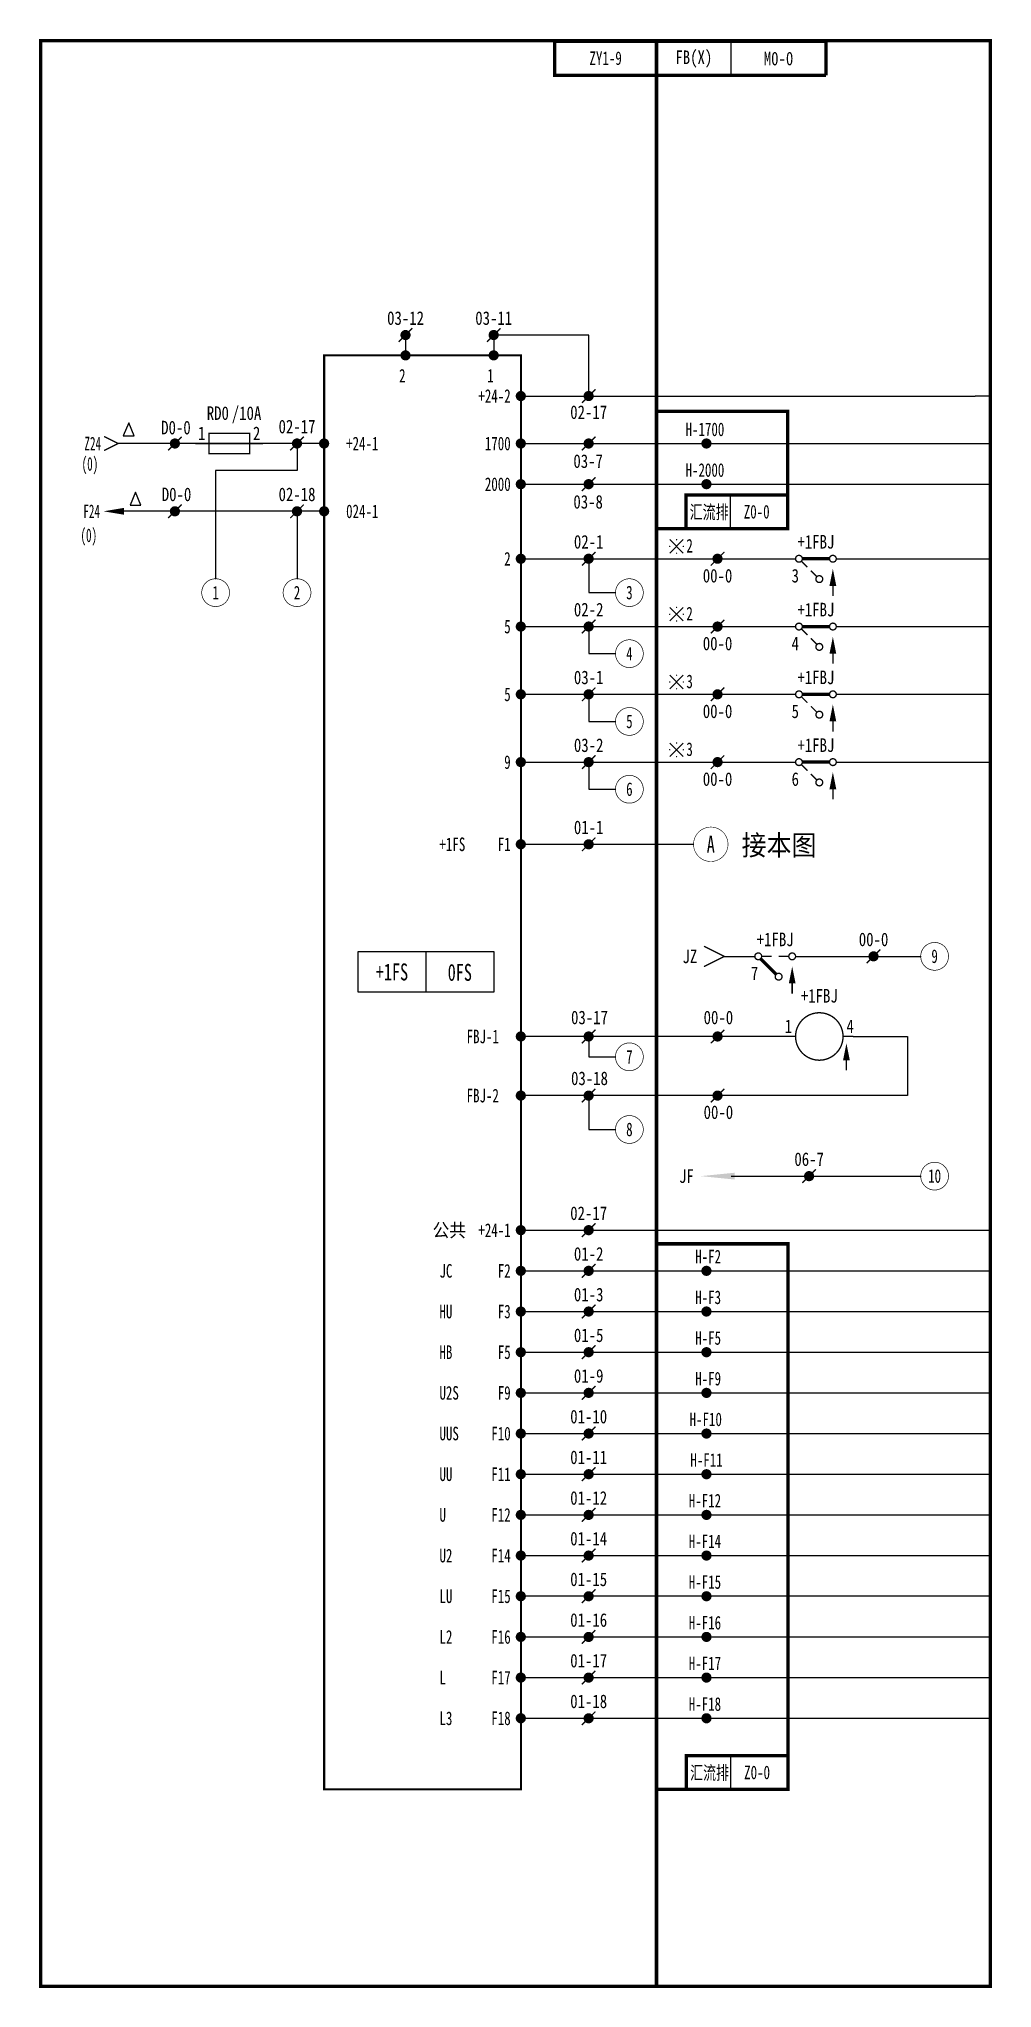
# Model space of a CAD drawing. Header units: millimetres. Extents: x 0 to 140, y 0 to 287.
import ezdxf
from ezdxf.enums import TextEntityAlignment as Align

# ---------------------------------------------------------------- set-up
doc = ezdxf.new("R2010")
doc.units = ezdxf.units.MM
doc.layers.add('define', color=7, linetype='Continuous')
doc.layers.add('tie', color=7, linetype='Continuous')
doc.styles.add('CHINESE', font='TIMES.TTF', dxfattribs={"width": 0.7})

# ---------------------------------------------------------------- blocks, each defined once
blk = doc.blocks.new('conti_2')
for points in [[(-0.95, 0, 0.1, 0.1, 1), (-1.05, 0, 0.1, 0.1, 1)], [(0.05, 1, 0.1, 0.1, 1), (-0.05, 1, 0.1, 0.1, 1)], [(1.05, 0, 0.1, 0.1, 1), (0.95, 0, 0.1, 0.1, 1)], [(0.05, -1, 0.1, 0.1, 1), (-0.05, -1, 0.1, 0.1, 1)]]:
    blk.add_lwpolyline(points, format="xyseb", close=True)
for points in [[(-1, -1), (1, 1)], [(1, -1), (-1, 1)]]:
    blk.add_lwpolyline(points)
blk.add_attdef('1', text='', height=2).set_placement((2.27, 0.09), align=Align.MIDDLE)

msp = doc.modelspace()

# ---------------------------------------------------------------- linework, layer by layer
at = {"color": 7}
for p, q in [((101.79, 281.9), (101.79, 286.9)), ((53.79, 243.58), (53.79, 240.58)), ((74.79, 243.58), (66.79, 243.58)), ((66.79, 243.58), (66.79, 240.58)), ((80.79, 243.58), (66.79, 243.58)), ((80.79, 234.58), (80.79, 243.58)), ((70.79, 234.58), (90.79, 234.58)), ((90.79, 234.58), (117.29, 234.58)), ((117.29, 234.58), (137.79, 234.58)), ((140, 234.58), (137.79, 234.58)), ((41.79, 227.58), (11.42, 227.58)), ((37.79, 227.58), (37.79, 223.58)), ((70.79, 227.58), (90.79, 227.58)), ((90.79, 227.58), (137.79, 227.58)), ((137.79, 227.58), (140, 227.58)), ((37.79, 223.58), (25.79, 223.58)), ((25.79, 223.58), (25.79, 207.58)), ((70.79, 221.58), (90.79, 221.58)), ((90.79, 221.58), (137.79, 221.58)), ((137.79, 221.58), (140, 221.58)), ((41.79, 217.58), (12.26, 217.58)), ((37.79, 217.58), (37.79, 207.58)), ((70.79, 210.58), (90.79, 210.58)), ((80.79, 210.58), (80.79, 205.58)), ((90.79, 210.58), (111.29, 210.58)), ((117.29, 210.58), (137.79, 210.58)), ((137.79, 210.58), (140, 210.58)), ((80.79, 205.58), (84.79, 205.58)), ((70.79, 200.58), (90.79, 200.58)), ((80.79, 200.58), (80.79, 196.58)), ((90.79, 200.58), (111.29, 200.58)), ((117.29, 200.58), (137.79, 200.58)), ((137.79, 200.58), (140, 200.58)), ((80.79, 196.58), (84.79, 196.58)), ((70.79, 190.58), (90.79, 190.58)), ((80.79, 190.58), (80.79, 186.58)), ((90.79, 190.58), (111.29, 190.58)), ((117.29, 190.58), (137.79, 190.58)), ((137.79, 190.58), (140, 190.58)), ((80.79, 186.58), (84.79, 186.58)), ((70.79, 180.58), (90.79, 180.58)), ((80.79, 180.58), (80.79, 176.58)), ((90.79, 180.58), (111.29, 180.58)), ((117.29, 180.58), (137.79, 180.58)), ((137.79, 180.58), (140, 180.58)), ((137.79, 180.58), (140, 180.58)), ((80.79, 176.58), (84.79, 176.58)), ((70.79, 168.46), (90.79, 168.46)), ((90.79, 168.46), (96.25, 168.46)), ((46.79, 152.63), (66.79, 152.63)), ((46.79, 146.63), (46.79, 152.63)), ((56.79, 152.63), (56.79, 146.63)), ((66.79, 152.63), (66.79, 146.63)), ((100.79, 151.93), (105.29, 151.93)), ((111.29, 151.93), (122.79, 151.93)), ((122.79, 151.93), (129.79, 151.93)), ((66.79, 146.63), (46.79, 146.63)), ((109.79, 140.11), (70.79, 140.11)), ((80.79, 140.11), (80.79, 137.11)), ((119.79, 140.11), (127.79, 140.11)), ((127.79, 140.11), (127.79, 131.39)), ((80.79, 137.11), (84.79, 137.11)), ((127.79, 131.39), (70.79, 131.39)), ((80.79, 131.39), (80.79, 126.39)), ((80.79, 126.39), (84.79, 126.39)), ((101.79, 119.51), (129.79, 119.51))]:
    msp.add_line(p, q, dxfattribs=at)
for p, q in [((101.64, 220), (101.64, 215.08)), ((70.79, 111.54), (90.79, 111.54)), ((90.79, 111.54), (140, 111.54)), ((70.79, 105.54), (140, 105.54)), ((101.7, 34.04), (101.7, 29.13))]:
    msp.add_line(p, q)
at = {"color": 1}
for p, q in [((70.79, 99.54), (140, 99.54)), ((70.79, 93.54), (140, 93.54)), ((70.79, 87.54), (140, 87.54)), ((70.79, 81.54), (140, 81.54))]:
    msp.add_line(p, q, dxfattribs=at)
at = {"color": 2}
for p, q in [((70.79, 75.54), (140, 75.54)), ((70.79, 69.54), (140, 69.54)), ((70.79, 63.54), (140, 63.54))]:
    msp.add_line(p, q, dxfattribs=at)
at = {"color": 3}
for p, q in [((140, 57.54), (70.79, 57.54)), ((70.79, 51.54), (140, 51.54))]:
    msp.add_line(p, q, dxfattribs=at)
at = {"color": 5}
for p, q in [((70.79, 45.54), (140, 45.54)), ((70.79, 39.54), (140, 39.54))]:
    msp.add_line(p, q, dxfattribs=at)
at = {"color": 7, "linetype": 'Continuous', "const_width": 0.5}
msp.add_lwpolyline([(0, 287), (140, 287), (140, 0), (0, 0)], close=True, dxfattribs=at)
at = {"color": 7}
for points, const_width in [([(90.79, 281.9), (90.79, 286.9), (75.79, 286.9), (75.79, 281.9), (90.79, 281.9)], 0.5), ([(90.79, 286.9), (115.79, 286.9), (115.79, 281.9)], 0.5), ([(90.79, 286.9), (90.79, 281.9), (115.79, 281.9)], 0.5), ([(52.79, 242.58), (54.79, 244.58)], 0.2), ([(65.79, 242.58), (67.79, 244.58)], 0.2), ([(79.79, 233.58), (81.79, 235.58)], 0.2), ([(18.79, 226.58), (20.79, 228.58)], 0.2), ([(22.79, 227.58), (32.79, 227.58)], 0.2), ([(36.79, 226.58), (38.79, 228.58)], 0.2), ([(79.79, 226.58), (81.79, 228.58)], 0.2), ([(79.79, 220.58), (81.79, 222.58)], 0.2), ([(18.79, 216.58), (20.79, 218.58)], 0.2), ([(36.79, 216.58), (38.79, 218.58)], 0.2), ([(79.79, 209.58), (81.79, 211.58)], 0.2), ([(98.79, 209.58), (100.79, 211.58)], 0.2), ([(113.04, 209.33), (112.1, 210.27)], 0.2), ([(116.29, 210.58), (112.29, 210.58)], 0.5), ([(114.47, 207.9), (113.54, 208.83)], 0.2), ([(116.79, 206.58), (116.79, 205.08)], 0.2), ([(79.79, 199.58), (81.79, 201.58)], 0.2), ([(98.79, 199.58), (100.79, 201.58)], 0.2), ([(113.04, 199.33), (112.1, 200.27)], 0.2), ([(116.29, 200.58), (112.29, 200.58)], 0.5), ([(114.47, 197.9), (113.54, 198.83)], 0.2), ([(90.79, 195.58), (90.79, 169.22)], 0.5), ([(116.79, 196.58), (116.79, 195.08)], 0.2), ([(79.79, 189.58), (81.79, 191.58)], 0.2), ([(98.79, 189.58), (100.79, 191.58)], 0.2), ([(113.04, 189.33), (112.1, 190.27)], 0.2), ([(116.29, 190.58), (112.29, 190.58)], 0.5), ([(114.47, 187.9), (113.54, 188.83)], 0.2), ([(116.79, 186.58), (116.79, 185.08)], 0.2), ([(79.79, 179.58), (81.79, 181.58)], 0.2), ([(98.79, 179.58), (100.79, 181.58)], 0.2), ([(113.04, 179.33), (112.1, 180.27)], 0.2), ([(116.29, 180.58), (112.29, 180.58)], 0.5), ([(114.47, 177.9), (113.54, 178.83)], 0.2), ([(116.79, 176.58), (116.79, 175.08)], 0.2), ([(79.79, 167.46), (81.79, 169.46)], 0.2), ([(97.79, 150.43), (100.79, 151.93), (97.79, 153.43)], 0.2), ([(121.79, 150.93), (123.79, 152.93)], 0.2), ([(106.06, 151.66), (108.43, 149.29)], 0.5), ([(106.29, 151.93), (107.79, 151.93)], 0.2), ([(108.79, 151.93), (110.29, 151.93)], 0.2), ([(110.79, 147.93), (110.79, 146.43)], 0.2), ([(79.79, 139.11), (81.79, 141.11)], 0.2), ([(98.79, 139.11), (100.79, 141.11)], 0.2), ([(111.29, 140.11), (109.79, 140.11)], 0.2), ([(118.29, 140.11), (119.79, 140.11)], 0.2), ([(118.79, 136.61), (118.79, 135.11)], 0.2), ([(79.79, 130.39), (81.79, 132.39)], 0.2), ([(98.79, 130.39), (100.79, 132.39)], 0.2), ([(112.29, 118.51), (114.29, 120.51)], 0.2)]:
    msp.add_lwpolyline(points, dxfattribs=dict(at, const_width=const_width))
for points, const_width in [([(90.79, 286.9), (90.79, 0)], 0.5), ([(9.35, 226.54), (11.42, 227.58), (9.35, 228.62)], 0.2), ([(79.79, 110.54), (81.79, 112.54)], 0.2), ([(79.79, 104.54), (81.79, 106.54)], 0.2)]:
    msp.add_lwpolyline(points, dxfattribs=dict(const_width=const_width))
for points, const_width in [([(53.41, 243.58, 1), (54.16, 243.58, 1)], 0.75), ([(66.41, 243.58, 1), (67.16, 243.58, 1)], 0.75), ([(53.41, 240.58, 1), (54.16, 240.58, 1)], 0.75), ([(66.41, 240.58, 1), (67.16, 240.58, 1)], 0.75), ([(70.41, 234.58, 1), (71.16, 234.58, 1)], 0.75), ([(80.41, 234.58, 1), (81.16, 234.58, 1)], 0.75), ([(19.41, 227.58, 1), (20.16, 227.58, 1)], 0.75), ([(37.41, 227.58, 1), (38.16, 227.58, 1)], 0.75), ([(41.41, 227.58, 1), (42.16, 227.58, 1)], 0.75), ([(70.41, 227.58, 1), (71.16, 227.58, 1)], 0.75), ([(80.41, 227.58, 1), (81.16, 227.58, 1)], 0.75), ([(97.78, 227.58, 1), (98.53, 227.58, 1)], 0.75), ([(70.41, 221.58, 1), (71.16, 221.58, 1)], 0.75), ([(80.41, 221.58, 1), (81.16, 221.58, 1)], 0.75), ([(97.78, 221.58, 1), (98.53, 221.58, 1)], 0.75), ([(19.41, 217.58, 1), (20.16, 217.58, 1)], 0.75), ([(37.41, 217.58, 1), (38.16, 217.58, 1)], 0.75), ([(41.41, 217.58, 1), (42.16, 217.58, 1)], 0.75), ([(70.41, 210.58, 1), (71.16, 210.58, 1)], 0.75), ([(80.41, 210.58, 1), (81.16, 210.58, 1)], 0.75), ([(99.41, 210.58, 1), (100.16, 210.58, 1)], 0.75), ([(23.74, 205.58, 1), (27.84, 205.58, 1)], 0.1), ([(35.74, 205.58, 1), (39.84, 205.58, 1)], 0.1), ([(84.74, 205.58, 1), (88.84, 205.58, 1)], 0.1), ([(70.41, 200.58, 1), (71.16, 200.58, 1)], 0.75), ([(80.41, 200.58, 1), (81.16, 200.58, 1)], 0.75), ([(99.41, 200.58, 1), (100.16, 200.58, 1)], 0.75), ([(84.74, 196.58, 1), (88.84, 196.58, 1)], 0.1), ([(70.41, 190.58, 1), (71.16, 190.58, 1)], 0.75), ([(80.41, 190.58, 1), (81.16, 190.58, 1)], 0.75), ([(99.41, 190.58, 1), (100.16, 190.58, 1)], 0.75), ([(84.74, 186.58, 1), (88.84, 186.58, 1)], 0.1), ([(70.41, 180.58, 1), (71.16, 180.58, 1)], 0.75), ([(80.41, 180.58, 1), (81.16, 180.58, 1)], 0.75), ([(99.41, 180.58, 1), (100.16, 180.58, 1)], 0.75), ([(84.74, 176.58, 1), (88.84, 176.58, 1)], 0.1), ([(96.25, 168.46, 1), (101.33, 168.46, 1)], 0.0833), ([(70.41, 168.46, 1), (71.16, 168.46, 1)], 0.75), ([(80.41, 168.46, 1), (81.16, 168.46, 1)], 0.75), ([(122.41, 151.93, 1), (123.16, 151.93, 1)], 0.75), ([(129.74, 151.93, 1), (133.84, 151.93, 1)], 0.1), ([(111.29, 140.11, 1), (118.29, 140.11, 1)], 0.2), ([(70.41, 140.11, 1), (71.16, 140.11, 1)], 0.75), ([(80.41, 140.11, 1), (81.16, 140.11, 1)], 0.75), ([(84.74, 137.11, 1), (88.84, 137.11, 1)], 0.1), ([(99.41, 140.11, 1), (100.16, 140.11, 1)], 0.75), ([(70.41, 131.39, 1), (71.16, 131.39, 1)], 0.75), ([(80.41, 131.39, 1), (81.16, 131.39, 1)], 0.75), ([(99.41, 131.39, 1), (100.16, 131.39, 1)], 0.75), ([(84.74, 126.39, 1), (88.84, 126.39, 1)], 0.1), ([(129.74, 119.51, 1), (133.84, 119.51, 1)], 0.1), ([(112.91, 119.51, 1), (113.66, 119.51, 1)], 0.75)]:
    msp.add_lwpolyline(points, format="xyb", close=True, dxfattribs=dict(at, const_width=const_width))
at = {"const_width": 0.3}
msp.add_lwpolyline([(41.79, 240.58), (41.79, 240.58), (70.79, 240.58), (70.79, 29.04), (41.79, 29.04), (41.79, 240.58), (41.79, 240.58)], close=True, dxfattribs=at)
at = {"color": 7, "const_width": 0.2}
msp.add_lwpolyline([(27.79, 229.08), (24.79, 229.08), (24.79, 226.08), (30.79, 226.08), (30.79, 229.08)], close=True, dxfattribs=at)
at = {"color": 1}
for points, const_width in [([(110.13, 215), (110.13, 220), (95.13, 220), (95.13, 215), (110.13, 215)], 0.5), ([(79.79, 98.54), (81.79, 100.54)], 0.2), ([(79.79, 92.54), (81.79, 94.54)], 0.2), ([(79.79, 86.54), (81.79, 88.54)], 0.2), ([(79.79, 80.54), (81.79, 82.54)], 0.2), ([(110.18, 29.04), (110.18, 34.04), (95.18, 34.04), (95.18, 29.04), (110.18, 29.04)], 0.5)]:
    msp.add_lwpolyline(points, dxfattribs=dict(at, const_width=const_width))
at = {"color": 7, "const_width": 0.2}
for points in [[(111.79, 211.08, -1), (111.79, 210.08, -1), (111.79, 211.08)], [(116.79, 211.08, -1), (116.79, 210.08, -1), (116.79, 211.08)], [(114.79, 208.08, -1), (114.79, 207.08, -1), (114.79, 208.08)], [(111.79, 201.08, -1), (111.79, 200.08, -1), (111.79, 201.08)], [(116.79, 201.08, -1), (116.79, 200.08, -1), (116.79, 201.08)], [(114.79, 198.08, -1), (114.79, 197.08, -1), (114.79, 198.08)], [(111.79, 191.08, -1), (111.79, 190.08, -1), (111.79, 191.08)], [(116.79, 191.08, -1), (116.79, 190.08, -1), (116.79, 191.08)], [(114.79, 188.08, -1), (114.79, 187.08, -1), (114.79, 188.08)], [(111.79, 181.08, -1), (111.79, 180.08, -1), (111.79, 181.08)], [(116.79, 181.08, -1), (116.79, 180.08, -1), (116.79, 181.08)], [(114.79, 178.08, -1), (114.79, 177.08, -1), (114.79, 178.08)], [(105.79, 152.43, -1), (105.79, 151.43, -1), (105.79, 152.43)], [(110.79, 152.43, -1), (110.79, 151.43, -1), (110.79, 152.43)], [(108.79, 149.43, -1), (108.79, 148.43, -1), (108.79, 149.43)]]:
    msp.add_lwpolyline(points, format="xyb", dxfattribs=at)
at = {"const_width": 0.75}
for points in [[(70.41, 111.54, 1), (71.16, 111.54, 1)], [(80.41, 111.54, 1), (81.16, 111.54, 1)], [(70.41, 105.54, 1), (71.16, 105.54, 1)], [(80.41, 105.54, 1), (81.16, 105.54, 1)], [(97.78, 105.54, 1), (98.53, 105.54, 1)]]:
    msp.add_lwpolyline(points, format="xyb", close=True, dxfattribs=at)
at = {"color": 1, "const_width": 0.5}
msp.add_lwpolyline([(90.79, 109.52), (110.18, 109.52), (110.18, 29.04), (90.79, 29.04)], close=True, dxfattribs=at)
at = {"color": 1, "const_width": 0.75}
for points in [[(70.41, 99.54, 1), (71.16, 99.54, 1)], [(80.41, 99.54, 1), (81.16, 99.54, 1)], [(97.78, 99.54, 1), (98.53, 99.54, 1)], [(70.41, 93.54, 1), (71.16, 93.54, 1)], [(80.41, 93.54, 1), (81.16, 93.54, 1)], [(97.78, 93.54, 1), (98.53, 93.54, 1)], [(70.41, 87.54, 1), (71.16, 87.54, 1)], [(80.41, 87.54, 1), (81.16, 87.54, 1)], [(97.78, 87.54, 1), (98.53, 87.54, 1)], [(70.41, 81.54, 1), (71.16, 81.54, 1)], [(80.41, 81.54, 1), (81.16, 81.54, 1)], [(97.78, 81.54, 1), (98.53, 81.54, 1)]]:
    msp.add_lwpolyline(points, format="xyb", close=True, dxfattribs=at)
at = {"color": 2, "const_width": 0.75}
for points in [[(70.41, 75.54, 1), (71.16, 75.54, 1)], [(80.41, 75.54, 1), (81.16, 75.54, 1)], [(97.78, 75.54, 1), (98.53, 75.54, 1)], [(70.41, 69.54, 1), (71.16, 69.54, 1)], [(80.41, 69.54, 1), (81.16, 69.54, 1)], [(97.78, 69.54, 1), (98.53, 69.54, 1)], [(70.41, 63.54, 1), (71.16, 63.54, 1)], [(80.41, 63.54, 1), (81.16, 63.54, 1)], [(97.78, 63.54, 1), (98.53, 63.54, 1)]]:
    msp.add_lwpolyline(points, format="xyb", close=True, dxfattribs=at)
at = {"color": 2, "const_width": 0.2}
for points in [[(79.79, 74.54), (81.79, 76.54)], [(79.79, 68.54), (81.79, 70.54)], [(79.79, 62.54), (81.79, 64.54)]]:
    msp.add_lwpolyline(points, dxfattribs=at)
at = {"color": 3, "const_width": 0.75}
for points in [[(70.41, 57.54, 1), (71.16, 57.54, 1)], [(80.41, 57.54, 1), (81.16, 57.54, 1)], [(97.78, 57.54, 1), (98.53, 57.54, 1)], [(70.41, 51.54, 1), (71.16, 51.54, 1)], [(80.41, 51.54, 1), (81.16, 51.54, 1)], [(97.78, 51.54, 1), (98.53, 51.54, 1)]]:
    msp.add_lwpolyline(points, format="xyb", close=True, dxfattribs=at)
at = {"color": 3, "const_width": 0.2}
for points in [[(79.79, 56.54), (81.79, 58.54)], [(79.79, 50.54), (81.79, 52.54)]]:
    msp.add_lwpolyline(points, dxfattribs=at)
at = {"color": 5, "const_width": 0.75}
for points in [[(70.41, 45.54, 1), (71.16, 45.54, 1)], [(80.41, 45.54, 1), (81.16, 45.54, 1)], [(97.78, 45.54, 1), (98.53, 45.54, 1)], [(70.41, 39.54, 1), (71.16, 39.54, 1)], [(80.41, 39.54, 1), (81.16, 39.54, 1)], [(97.78, 39.54, 1), (98.53, 39.54, 1)]]:
    msp.add_lwpolyline(points, format="xyb", close=True, dxfattribs=at)
at = {"color": 5, "const_width": 0.2}
for points in [[(79.79, 44.54), (81.79, 46.54)], [(79.79, 38.54), (81.79, 40.54)]]:
    msp.add_lwpolyline(points, dxfattribs=at)
msp.add_solid([(12.26, 218.08), (12.26, 217.08), (9.26, 217.58)])
at = {"color": 7}
for points in [[(116.29, 206.58), (117.29, 206.58), (116.79, 209.08)], [(116.29, 196.58), (117.29, 196.58), (116.79, 199.08)], [(116.29, 186.58), (117.29, 186.58), (116.79, 189.08)], [(116.29, 176.58), (117.29, 176.58), (116.79, 179.08)], [(110.29, 147.93), (111.29, 147.93), (110.79, 150.43)], [(118.29, 136.61), (119.29, 136.61), (118.79, 139.11)], [(102.29, 120.01), (102.29, 119.01), (97.29, 119.51)]]:
    msp.add_solid(points, dxfattribs=at)
at = {"layer": 'define'}
for p, q in [((12.97, 230.64), (12.18, 228.73)), ((13.76, 228.73), (12.97, 230.64)), ((12.18, 228.73), (13.76, 228.73)), ((13.96, 220.38), (13.17, 218.47)), ((14.75, 218.47), (13.96, 220.38)), ((13.17, 218.47), (14.75, 218.47))]:
    msp.add_line(p, q, dxfattribs=at)
at = {"layer": 'define', "color": 1, "const_width": 0.5}
msp.add_lwpolyline([(90.79, 215), (110.13, 215), (110.13, 232.33), (90.79, 232.33)], close=True, dxfattribs=at)

# ---------------------------------------------------------------- block references
at = {"layer": 'define', "color": 7}
ref = msp.add_blockref('conti_2', (93.74, 212.4), dxfattribs=at)
ref.add_attrib('1', '2', (95.19, 211.5), dxfattribs={"layer": '0', "height": 2, "width": 0.7})
ref = msp.add_blockref('conti_2', (93.74, 202.4), dxfattribs=at)
ref.add_attrib('1', '2', (95.19, 201.49), dxfattribs={"layer": '0', "height": 2, "width": 0.7})
ref = msp.add_blockref('conti_2', (93.74, 192.4), dxfattribs=at)
ref.add_attrib('1', '3', (95.19, 191.49), dxfattribs={"layer": '0', "height": 2, "width": 0.7})
ref = msp.add_blockref('conti_2', (93.74, 182.4), dxfattribs=at)
ref.add_attrib('1', '3', (95.19, 181.49), dxfattribs={"layer": '0', "height": 2, "width": 0.7})

# ---------------------------------------------------------------- texts
at = {"color": 6}
for s, width, p in [('ZY1-9', 0.7, (83.29, 284.4)), ('M0-0', 0.8, (108.78, 284.35))]:
    msp.add_text(s, height=2, dxfattribs=dict(at, width=width)).set_placement(p, align=Align.MIDDLE)
at = {"color": 7}
for s, height, width, p in [('FB(X)', 2, 0.8, (96.29, 284.4)), ('1', 2, 0.7, (25.79, 205.58)), ('2', 2, 0.7, (37.79, 205.58)), ('3', 2, 0.7, (86.79, 205.58)), ('4', 2, 0.7, (86.79, 196.58)), ('5', 2, 0.7, (86.79, 186.58)), ('6', 2, 0.7, (86.79, 176.58)), ('A', 2.5, 0.7, (98.79, 168.46)), ('9', 2, 0.7, (131.79, 151.93)), ('+1FS', 2.5, 0.7, (51.79, 149.63)), ('7', 2, 0.7, (86.79, 137.11)), ('8', 2, 0.7, (86.79, 126.39)), ('10', 2, 0.7, (131.79, 119.51))]:
    msp.add_text(s, height=height, dxfattribs=dict(at, width=width)).set_placement(p, align=Align.MIDDLE)
for s, width, p in [('03-12', 0.8, (53.79, 245.08)), ('02-17', 0.8, (37.79, 229.08)), ('H-1700', 0.7, (97.93, 228.67)), ('H-2000', 0.7, (97.93, 222.67)), ('02-18', 0.8, (37.79, 219.08)), ('+1FBJ', 0.8, (114.29, 212.08)), ('+1FBJ', 0.8, (114.29, 202.08)), ('+1FBJ', 0.8, (114.29, 192.08)), ('+1FBJ', 0.8, (114.29, 182.08)), ('01-1', 0.8, (80.79, 169.96)), ('+1FBJ', 0.8, (108.29, 153.43)), ('+1FBJ', 0.8, (114.79, 145.11)), ('H-F2', 0.7, (98.4, 106.64)), ('H-F3', 0.7, (98.4, 100.64)), ('H-F5', 0.7, (98.4, 94.64)), ('H-F9', 0.7, (98.4, 88.64)), ('H-F10', 0.7, (98.05, 82.64)), ('H-F11', 0.7, (98.16, 76.64)), ('H-F12', 0.7, (97.93, 70.64)), ('H-F14', 0.7, (97.93, 64.64)), ('H-F15', 0.7, (97.93, 58.64)), ('H-F16', 0.7, (97.93, 52.64)), ('H-F17', 0.7, (97.93, 46.64)), ('H-F18', 0.7, (97.93, 40.64))]:
    msp.add_text(s, height=2, dxfattribs=dict(at, width=width)).set_placement(p, align=Align.CENTER)
at = {"color": 7, "width": 0.7}
for s, p in [('2', (53.79, 237.58)), ('1', (66.79, 237.58)), ('+24-2', (69.29, 234.58)), ('+24-1', (49.79, 227.58)), ('1700', (69.29, 227.58)), ('2000', (69.29, 221.58)), ('024-1', (49.79, 217.58)), ('2', (69.29, 210.58)), ('5', (69.29, 200.58)), ('5', (69.29, 190.58)), ('9', (69.29, 180.58)), ('F1', (69.29, 168.46))]:
    msp.add_text(s, height=2, dxfattribs=at).set_placement(p, align=Align.MIDDLE_RIGHT)
at = {"color": 3, "width": 0.8}
msp.add_text('RD0', height=2, dxfattribs=at).set_placement((27.75, 231.06), align=Align.RIGHT)
at = {"width": 0.8}
msp.add_text('/10A', height=2, dxfattribs=at).set_placement((30.35, 231.06), align=Align.CENTER)
at = {"color": 3}
for s, width, p in [('D0-0', 0.8, (19.94, 228.93)), ('(0)', 0.6, (7.26, 223.57)), ('03-7', 0.8, (80.71, 223.98)), ('D0-0', 0.8, (20.03, 219.08)), ('03-8', 0.8, (80.71, 217.98)), ('(0)', 0.6, (7.09, 213.04)), ('01-2', 0.8, (80.79, 107.04)), ('01-3', 0.8, (80.79, 101.04)), ('01-5', 0.8, (80.79, 95.04)), ('01-9', 0.8, (80.79, 89.04)), ('01-10', 0.8, (80.79, 83.04)), ('01-11', 0.8, (80.79, 77.04)), ('01-12', 0.8, (80.79, 71.04)), ('01-14', 0.8, (80.79, 65.04)), ('01-15', 0.8, (80.79, 59.04)), ('01-16', 0.8, (80.79, 53.04)), ('01-17', 0.8, (80.79, 47.04)), ('01-18', 0.8, (80.79, 41.04))]:
    msp.add_text(s, height=2, dxfattribs=dict(at, width=width)).set_placement(p, align=Align.CENTER)
at = {"color": 7, "width": 0.8}
for s, p in [('1', (24.29, 228.08)), ('3', (111.79, 207.08)), ('4', (111.79, 197.08)), ('5', (111.79, 187.08)), ('6', (111.79, 177.08)), ('JZ', (96.79, 150.93)), ('7', (105.79, 148.43)), ('1', (110.79, 140.61)), ('JF', (96.29, 118.51))]:
    msp.add_text(s, height=2, dxfattribs=at).set_placement(p, align=Align.RIGHT)
at = {"color": 7}
for s, width, p in [('2', 0.8, (31.29, 228.08)), ('+1FS', 0.7, (58.79, 167.46)), ('4', 0.8, (118.79, 140.61))]:
    msp.add_text(s, height=2, dxfattribs=dict(at, width=width)).set_placement(p)
at = {"width": 0.6}
for s, p in [('Z24', (8.9, 226.58)), ('F24', (8.74, 216.58))]:
    msp.add_text(s, height=2, dxfattribs=at).set_placement(p, align=Align.RIGHT)
at = {"color": 7, "style": 'CHINESE', "width": 0.7}
for p in [(98.55, 217.5), (98.61, 31.54)]:
    msp.add_text('汇流排', height=2, dxfattribs=at).set_placement(p, align=Align.MIDDLE)
at = {"color": 3, "width": 0.7}
for p in [(105.56, 217.5), (105.62, 31.54)]:
    msp.add_text('Z0-0', height=2, dxfattribs=at).set_placement(p, align=Align.MIDDLE)
at = {"color": 7, "style": 'CHINESE', "width": 0.9}
msp.add_text('接本图', height=3, dxfattribs=at).set_placement((103.33, 166.83))
at = {"color": 6, "width": 0.7}
msp.add_text('0FS', height=2.5, dxfattribs=at).set_placement((61.79, 148.32), align=Align.CENTER)
at = {"color": 7, "width": 0.7}
for s, p in [('FBJ-1', (62.79, 140.11)), ('FBJ-2', (62.79, 131.39))]:
    msp.add_text(s, height=2, dxfattribs=at).set_placement(p, align=Align.MIDDLE_LEFT)
at = {"style": 'CHINESE', "width": 0.9}
msp.add_text('公共', height=2, dxfattribs=at).set_placement((57.79, 110.54))
at = {"width": 0.7}
msp.add_text('+24-1', height=2, dxfattribs=at).set_placement((69.29, 111.54), align=Align.MIDDLE_RIGHT)
at = {"color": 1, "width": 0.7}
for s, p in [('JC', (58.79, 104.54)), ('HU', (58.79, 98.54)), ('HB', (58.79, 92.54)), ('U2S', (58.79, 86.54)), ('UUS', (58.79, 80.54))]:
    msp.add_text(s, height=2, dxfattribs=at).set_placement(p)
for s, p in [('F2', (69.29, 105.54)), ('F3', (69.29, 99.54)), ('F5', (69.29, 93.54)), ('F9', (69.29, 87.54)), ('F10', (69.29, 81.54))]:
    msp.add_text(s, height=2, dxfattribs=at).set_placement(p, align=Align.MIDDLE_RIGHT)
at = {"color": 2, "width": 0.7}
for s, p in [('UU', (58.79, 74.54)), ('U', (58.79, 68.54)), ('U2', (58.79, 62.54))]:
    msp.add_text(s, height=2, dxfattribs=at).set_placement(p)
for s, p in [('F11', (69.29, 75.54)), ('F12', (69.29, 69.54)), ('F14', (69.29, 63.54))]:
    msp.add_text(s, height=2, dxfattribs=at).set_placement(p, align=Align.MIDDLE_RIGHT)
at = {"color": 3, "width": 0.7}
for s, p in [('LU', (58.79, 56.54)), ('L2', (58.79, 50.54))]:
    msp.add_text(s, height=2, dxfattribs=at).set_placement(p)
for s, p in [('F15', (69.29, 57.54)), ('F16', (69.29, 51.54))]:
    msp.add_text(s, height=2, dxfattribs=at).set_placement(p, align=Align.MIDDLE_RIGHT)
at = {"color": 5, "width": 0.7}
for s, p in [('L', (58.79, 44.54)), ('L3', (58.79, 38.54))]:
    msp.add_text(s, height=2, dxfattribs=at).set_placement(p)
for s, p in [('F17', (69.29, 45.54)), ('F18', (69.29, 39.54))]:
    msp.add_text(s, height=2, dxfattribs=at).set_placement(p, align=Align.MIDDLE_RIGHT)
at = {"layer": 'tie', "color": 3, "width": 0.8}
for s, p in [('03-11', (66.79, 245.08)), ('02-17', (80.79, 231.2)), ('02-1', (80.79, 212.08)), ('00-0', (99.79, 207.08)), ('03-1', (80.79, 192.08)), ('00-0', (99.79, 187.08)), ('03-2', (80.79, 182.08)), ('00-0', (99.79, 177.08)), ('00-0', (122.79, 153.43)), ('03-17', (80.91, 141.92)), ('00-0', (99.91, 141.92)), ('03-18', (80.91, 132.94)), ('00-0', (99.91, 127.94)), ('02-17', (80.79, 113.04))]:
    msp.add_text(s, height=2, dxfattribs=at).set_placement(p, align=Align.CENTER)
at = {"layer": 'tie', "color": 1, "width": 0.8}
for s, p in [('02-2', (80.79, 202.08)), ('00-0', (99.79, 197.08))]:
    msp.add_text(s, height=2, dxfattribs=at).set_placement(p, align=Align.CENTER)
at = {"layer": 'tie', "color": 7, "width": 0.8}
msp.add_text('06-7', height=2, dxfattribs=at).set_placement((113.29, 121.01), align=Align.CENTER)

doc.saveas('drawing.dxf')
